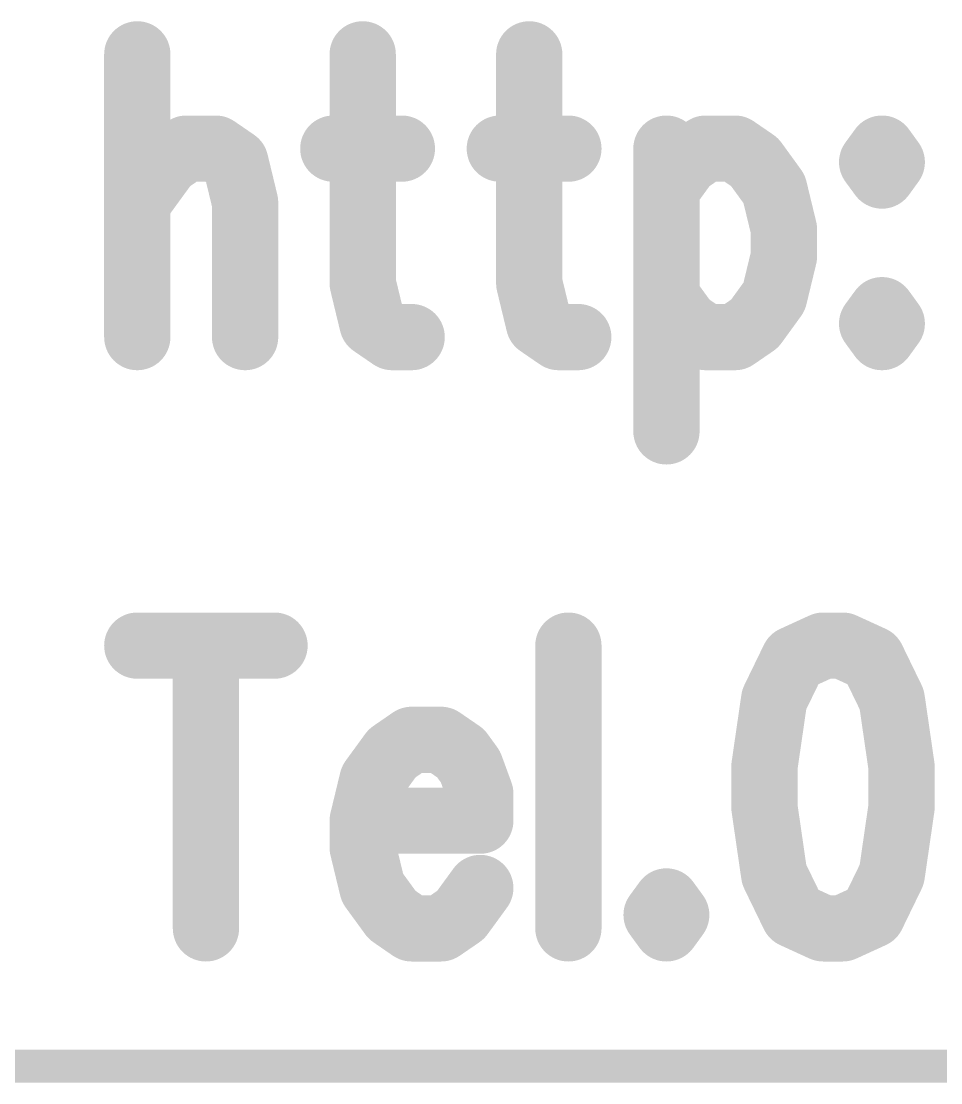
# Model space of a CAD drawing. Extents: x 98.7 to 156, y 84.7 to 176.7.
# Drawn here: x 141.25 to 144.023, y 84.65 to 87.853 of the extents above; entities that cross this region are included whole.
import ezdxf

# ---------------------------------------------------------------- set-up
doc = ezdxf.new("R2010")
doc.units = 0
doc.layers.get('0').update_dxf_attribs({"linetype": 'CONTINUOUS'})
doc.layers.add('MASK-TOP_PHO', color=3, linetype='CONTINUOUS')
doc.layers.add('SILK-TOP_PHO', color=14, linetype='CONTINUOUS')

# ---------------------------------------------------------------- blocks, each defined once
blk = doc.blocks.new('ROUND_6')
at = {"const_width": 0.099948}
blk.add_lwpolyline([(-0.049974, 0, 1), (0.049974, 0, 1)], format="xyb", close=True, dxfattribs=at)

msp = doc.modelspace()

# ---------------------------------------------------------------- linework, layer by layer
at = {"layer": 'MASK-TOP_PHO'}
for points, const_width in [([(141.59992, 87.75319), (141.59992, 86.900004)], 0.199898), ([(142.279624, 87.75319), (142.279624, 87.062564)], 0.199898), ([(142.781782, 87.75319), (142.781782, 87.062564)], 0.199898), ([(141.688566, 87.42807), (141.747748, 87.46871)], 0.199898), ([(141.747748, 87.46871), (141.836394, 87.46871)], 0.199898), ([(141.836394, 87.46871), (141.895576, 87.42807)], 0.199898), ([(142.190978, 87.46871), (142.397734, 87.46871)], 0.199898), ([(142.693136, 87.46871), (142.899892, 87.46871)], 0.199898), ([(143.195548, 87.46871), (143.195548, 86.615524)], 0.199898), ([(143.254476, 87.42807), (143.313658, 87.46871)], 0.199898), ([(143.313658, 87.46871), (143.402304, 87.46871)], 0.199898), ([(143.402304, 87.46871), (143.461486, 87.42807)], 0.199898), ([(143.845534, 87.46871), (143.815816, 87.42807)], 0.199898), ([(143.874998, 87.42807), (143.845534, 87.46871)], 0.199898), ([(141.59992, 87.30615), (141.688566, 87.42807)], 0.199898), ([(141.895576, 87.42807), (141.92504, 87.30615)], 0.199898), ([(143.195548, 87.34679), (143.254476, 87.42807)], 0.199898), ([(143.461486, 87.42807), (143.520414, 87.34679)], 0.199898), ([(143.815816, 87.42807), (143.845534, 87.38743)], 0.199898), ([(143.845534, 87.38743), (143.874998, 87.42807)], 0.199898), ([(143.520414, 87.34679), (143.549878, 87.225124)], 0.199898), ([(141.92504, 87.30615), (141.92504, 86.900004)], 0.199898), ([(143.549878, 87.225124), (143.549878, 87.143844)], 0.199898), ([(143.549878, 87.143844), (143.520414, 87.021924)], 0.199898), ([(142.279624, 87.062564), (142.309088, 86.940644)], 0.199898), ([(142.781782, 87.062564), (142.811246, 86.940644)], 0.199898), ([(143.254476, 86.940644), (143.195548, 87.021924)], 0.199898), ([(143.520414, 87.021924), (143.461486, 86.940644)], 0.199898), ([(143.845534, 86.981284), (143.815816, 86.940644)], 0.199898), ([(143.874998, 86.940644), (143.845534, 86.981284)], 0.199898), ([(142.309088, 86.940644), (142.36827, 86.900004)], 0.199898), ([(142.811246, 86.940644), (142.870428, 86.900004)], 0.199898), ([(143.313658, 86.900004), (143.254476, 86.940644)], 0.199898), ([(143.461486, 86.940644), (143.402304, 86.900004)], 0.199898), ([(143.815816, 86.940644), (143.845534, 86.900004)], 0.199898), ([(143.845534, 86.900004), (143.874998, 86.940644)], 0.199898), ([(142.36827, 86.900004), (142.427198, 86.900004)], 0.199898), ([(142.870428, 86.900004), (142.92961, 86.900004)], 0.199898), ([(143.402304, 86.900004), (143.313658, 86.900004)], 0.199898), ([(141.59992, 85.969094), (142.013686, 85.969094)], 0.199898), ([(141.80693, 85.969094), (141.80693, 85.115908)], 0.199898), ([(142.899892, 85.969094), (142.899892, 85.115908)], 0.199898), ([(143.668242, 85.969094), (143.579596, 85.928454)], 0.199898), ([(143.72717, 85.969094), (143.668242, 85.969094)], 0.199898), ([(143.815816, 85.928454), (143.72717, 85.969094)], 0.199898), ([(143.579596, 85.928454), (143.520414, 85.806534)], 0.199898), ([(143.874998, 85.806534), (143.815816, 85.928454)], 0.199898), ([(143.520414, 85.806534), (143.49095, 85.603588)], 0.199898), ([(143.904462, 85.603588), (143.874998, 85.806534)], 0.199898), ([(142.427198, 85.684868), (142.36827, 85.644228)], 0.199898), ([(142.515844, 85.684868), (142.427198, 85.684868)], 0.199898), ([(142.575026, 85.644228), (142.515844, 85.684868)], 0.199898), ([(142.36827, 85.644228), (142.309088, 85.562948)], 0.199898), ([(142.60449, 85.603588), (142.575026, 85.644228)], 0.199898), ([(142.634208, 85.522308), (142.60449, 85.603588)], 0.199898), ([(143.49095, 85.603588), (143.49095, 85.481668)], 0.199898), ([(143.904462, 85.481668), (143.904462, 85.603588)], 0.199898), ([(142.309088, 85.562948), (142.279624, 85.441028)], 0.199898), ([(142.634208, 85.441028), (142.634208, 85.522308)], 0.199898), ([(143.49095, 85.481668), (143.520414, 85.278468)], 0.199898), ([(143.874998, 85.278468), (143.904462, 85.481668)], 0.199898), ([(142.279624, 85.441028), (142.634208, 85.441028)], 0.199898), ([(142.279624, 85.441028), (142.279624, 85.359748)], 0.199898), ([(142.279624, 85.359748), (142.309088, 85.237828)], 0.199898), ([(143.520414, 85.278468), (143.579596, 85.156548)], 0.199898), ([(143.815816, 85.156548), (143.874998, 85.278468)], 0.199898), ([(142.309088, 85.237828), (142.36827, 85.156548)], 0.199898), ([(142.575026, 85.156548), (142.634208, 85.237828)], 0.199898), ([(143.195548, 85.197188), (143.16583, 85.156548)], 0.199898), ([(143.225012, 85.156548), (143.195548, 85.197188)], 0.199898), ([(142.36827, 85.156548), (142.427198, 85.115908)], 0.199898), ([(142.515844, 85.115908), (142.575026, 85.156548)], 0.199898), ([(143.16583, 85.156548), (143.195548, 85.115908)], 0.199898), ([(143.195548, 85.115908), (143.225012, 85.156548)], 0.199898), ([(143.579596, 85.156548), (143.668242, 85.115908)], 0.199898), ([(143.72717, 85.115908), (143.815816, 85.156548)], 0.199898), ([(142.427198, 85.115908), (142.515844, 85.115908)], 0.199898), ([(143.668242, 85.115908), (143.72717, 85.115908)], 0.199898), ([(100.65004, 84.70011), (155.24988, 84.70011)], 0.100076)]:
    msp.add_lwpolyline(points, dxfattribs=dict(at, const_width=const_width))
at = {"layer": 'SILK-TOP_PHO'}
for points, const_width in [([(141.59992, 87.75319), (141.59992, 86.900004)], 0.199898), ([(142.279624, 87.75319), (142.279624, 87.062564)], 0.199898), ([(142.781782, 87.75319), (142.781782, 87.062564)], 0.199898), ([(141.688566, 87.42807), (141.747748, 87.46871)], 0.199898), ([(141.747748, 87.46871), (141.836394, 87.46871)], 0.199898), ([(141.836394, 87.46871), (141.895576, 87.42807)], 0.199898), ([(142.190978, 87.46871), (142.397734, 87.46871)], 0.199898), ([(142.693136, 87.46871), (142.899892, 87.46871)], 0.199898), ([(143.195548, 87.46871), (143.195548, 86.615524)], 0.199898), ([(143.254476, 87.42807), (143.313658, 87.46871)], 0.199898), ([(143.313658, 87.46871), (143.402304, 87.46871)], 0.199898), ([(143.402304, 87.46871), (143.461486, 87.42807)], 0.199898), ([(143.845534, 87.46871), (143.815816, 87.42807)], 0.199898), ([(143.874998, 87.42807), (143.845534, 87.46871)], 0.199898), ([(141.59992, 87.30615), (141.688566, 87.42807)], 0.199898), ([(141.895576, 87.42807), (141.92504, 87.30615)], 0.199898), ([(143.195548, 87.34679), (143.254476, 87.42807)], 0.199898), ([(143.461486, 87.42807), (143.520414, 87.34679)], 0.199898), ([(143.815816, 87.42807), (143.845534, 87.38743)], 0.199898), ([(143.845534, 87.38743), (143.874998, 87.42807)], 0.199898), ([(143.520414, 87.34679), (143.549878, 87.225124)], 0.199898), ([(141.92504, 87.30615), (141.92504, 86.900004)], 0.199898), ([(143.549878, 87.225124), (143.549878, 87.143844)], 0.199898), ([(143.549878, 87.143844), (143.520414, 87.021924)], 0.199898), ([(142.279624, 87.062564), (142.309088, 86.940644)], 0.199898), ([(142.781782, 87.062564), (142.811246, 86.940644)], 0.199898), ([(143.254476, 86.940644), (143.195548, 87.021924)], 0.199898), ([(143.520414, 87.021924), (143.461486, 86.940644)], 0.199898), ([(143.845534, 86.981284), (143.815816, 86.940644)], 0.199898), ([(143.874998, 86.940644), (143.845534, 86.981284)], 0.199898), ([(142.309088, 86.940644), (142.36827, 86.900004)], 0.199898), ([(142.811246, 86.940644), (142.870428, 86.900004)], 0.199898), ([(143.313658, 86.900004), (143.254476, 86.940644)], 0.199898), ([(143.461486, 86.940644), (143.402304, 86.900004)], 0.199898), ([(143.815816, 86.940644), (143.845534, 86.900004)], 0.199898), ([(143.845534, 86.900004), (143.874998, 86.940644)], 0.199898), ([(142.36827, 86.900004), (142.427198, 86.900004)], 0.199898), ([(142.870428, 86.900004), (142.92961, 86.900004)], 0.199898), ([(143.402304, 86.900004), (143.313658, 86.900004)], 0.199898), ([(141.59992, 85.969094), (142.013686, 85.969094)], 0.199898), ([(141.80693, 85.969094), (141.80693, 85.115908)], 0.199898), ([(142.899892, 85.969094), (142.899892, 85.115908)], 0.199898), ([(143.668242, 85.969094), (143.579596, 85.928454)], 0.199898), ([(143.72717, 85.969094), (143.668242, 85.969094)], 0.199898), ([(143.815816, 85.928454), (143.72717, 85.969094)], 0.199898), ([(143.579596, 85.928454), (143.520414, 85.806534)], 0.199898), ([(143.874998, 85.806534), (143.815816, 85.928454)], 0.199898), ([(143.520414, 85.806534), (143.49095, 85.603588)], 0.199898), ([(143.904462, 85.603588), (143.874998, 85.806534)], 0.199898), ([(142.427198, 85.684868), (142.36827, 85.644228)], 0.199898), ([(142.515844, 85.684868), (142.427198, 85.684868)], 0.199898), ([(142.575026, 85.644228), (142.515844, 85.684868)], 0.199898), ([(142.36827, 85.644228), (142.309088, 85.562948)], 0.199898), ([(142.60449, 85.603588), (142.575026, 85.644228)], 0.199898), ([(142.634208, 85.522308), (142.60449, 85.603588)], 0.199898), ([(143.49095, 85.603588), (143.49095, 85.481668)], 0.199898), ([(143.904462, 85.481668), (143.904462, 85.603588)], 0.199898), ([(142.309088, 85.562948), (142.279624, 85.441028)], 0.199898), ([(142.634208, 85.441028), (142.634208, 85.522308)], 0.199898), ([(143.49095, 85.481668), (143.520414, 85.278468)], 0.199898), ([(143.874998, 85.278468), (143.904462, 85.481668)], 0.199898), ([(142.279624, 85.441028), (142.634208, 85.441028)], 0.199898), ([(142.279624, 85.441028), (142.279624, 85.359748)], 0.199898), ([(142.279624, 85.359748), (142.309088, 85.237828)], 0.199898), ([(143.520414, 85.278468), (143.579596, 85.156548)], 0.199898), ([(143.815816, 85.156548), (143.874998, 85.278468)], 0.199898), ([(142.309088, 85.237828), (142.36827, 85.156548)], 0.199898), ([(142.575026, 85.156548), (142.634208, 85.237828)], 0.199898), ([(143.195548, 85.197188), (143.16583, 85.156548)], 0.199898), ([(143.225012, 85.156548), (143.195548, 85.197188)], 0.199898), ([(142.36827, 85.156548), (142.427198, 85.115908)], 0.199898), ([(142.515844, 85.115908), (142.575026, 85.156548)], 0.199898), ([(143.16583, 85.156548), (143.195548, 85.115908)], 0.199898), ([(143.195548, 85.115908), (143.225012, 85.156548)], 0.199898), ([(143.579596, 85.156548), (143.668242, 85.115908)], 0.199898), ([(143.72717, 85.115908), (143.815816, 85.156548)], 0.199898), ([(142.427198, 85.115908), (142.515844, 85.115908)], 0.199898), ([(143.668242, 85.115908), (143.72717, 85.115908)], 0.199898), ([(100.65004, 84.70011), (155.24988, 84.70011)], 0.100076)]:
    msp.add_lwpolyline(points, dxfattribs=dict(at, const_width=const_width))

# ---------------------------------------------------------------- block references
at = {"layer": 'MASK-TOP_PHO'}
for p in [(141.59992, 87.75319), (142.279624, 87.75319), (142.781782, 87.75319), (141.747748, 87.46871), (141.836394, 87.46871), (142.190978, 87.46871), (142.397734, 87.46871), (142.693136, 87.46871), (142.899892, 87.46871), (143.195548, 87.46871), (143.313658, 87.46871), (143.402304, 87.46871), (143.845534, 87.46871), (143.845534, 87.46871), (141.688566, 87.42807), (141.895576, 87.42807), (143.254476, 87.42807), (143.461486, 87.42807), (143.815816, 87.42807), (143.874998, 87.42807), (143.845534, 87.38743), (143.195548, 87.34679), (143.520414, 87.34679), (141.59992, 87.30615), (141.92504, 87.30615), (143.549878, 87.225124), (143.549878, 87.143844), (142.279624, 87.062564), (142.781782, 87.062564), (143.195548, 87.021924), (143.520414, 87.021924), (143.845534, 86.981284), (143.845534, 86.981284), (142.309088, 86.940644), (142.811246, 86.940644), (143.254476, 86.940644), (143.461486, 86.940644), (143.815816, 86.940644), (143.874998, 86.940644), (141.59992, 86.900004), (141.92504, 86.900004), (142.36827, 86.900004), (142.427198, 86.900004), (142.870428, 86.900004), (142.92961, 86.900004), (143.313658, 86.900004), (143.402304, 86.900004), (143.845534, 86.900004), (143.195548, 86.615524), (141.59992, 85.969094), (141.80693, 85.969094), (142.013686, 85.969094), (142.899892, 85.969094), (143.668242, 85.969094), (143.668242, 85.969094), (143.72717, 85.969094), (143.579596, 85.928454), (143.815816, 85.928454), (143.520414, 85.806534), (143.874998, 85.806534), (142.427198, 85.684868), (142.515844, 85.684868), (142.36827, 85.644228), (142.575026, 85.644228), (142.60449, 85.603588), (143.49095, 85.603588), (143.904462, 85.603588), (142.309088, 85.562948), (142.634208, 85.522308), (143.49095, 85.481668), (143.904462, 85.481668), (142.279624, 85.441028), (142.279624, 85.441028), (142.634208, 85.441028), (142.279624, 85.359748), (143.520414, 85.278468), (143.874998, 85.278468), (142.309088, 85.237828), (142.634208, 85.237828), (143.195548, 85.197188), (143.195548, 85.197188), (142.36827, 85.156548), (142.575026, 85.156548), (143.16583, 85.156548), (143.225012, 85.156548), (143.579596, 85.156548), (143.815816, 85.156548), (141.80693, 85.115908), (142.427198, 85.115908), (142.515844, 85.115908), (142.899892, 85.115908), (143.195548, 85.115908), (143.668242, 85.115908), (143.72717, 85.115908)]:
    msp.add_blockref('ROUND_6', p, dxfattribs=at)
at = {"layer": 'SILK-TOP_PHO'}
for p in [(141.59992, 87.75319), (142.279624, 87.75319), (142.781782, 87.75319), (141.747748, 87.46871), (141.836394, 87.46871), (142.190978, 87.46871), (142.397734, 87.46871), (142.693136, 87.46871), (142.899892, 87.46871), (143.195548, 87.46871), (143.313658, 87.46871), (143.402304, 87.46871), (143.845534, 87.46871), (143.845534, 87.46871), (141.688566, 87.42807), (141.895576, 87.42807), (143.254476, 87.42807), (143.461486, 87.42807), (143.815816, 87.42807), (143.874998, 87.42807), (143.845534, 87.38743), (143.195548, 87.34679), (143.520414, 87.34679), (141.59992, 87.30615), (141.92504, 87.30615), (143.549878, 87.225124), (143.549878, 87.143844), (142.279624, 87.062564), (142.781782, 87.062564), (143.195548, 87.021924), (143.520414, 87.021924), (143.845534, 86.981284), (143.845534, 86.981284), (142.309088, 86.940644), (142.811246, 86.940644), (143.254476, 86.940644), (143.461486, 86.940644), (143.815816, 86.940644), (143.874998, 86.940644), (141.59992, 86.900004), (141.92504, 86.900004), (142.36827, 86.900004), (142.427198, 86.900004), (142.870428, 86.900004), (142.92961, 86.900004), (143.313658, 86.900004), (143.402304, 86.900004), (143.845534, 86.900004), (143.195548, 86.615524), (141.59992, 85.969094), (141.80693, 85.969094), (142.013686, 85.969094), (142.899892, 85.969094), (143.668242, 85.969094), (143.668242, 85.969094), (143.72717, 85.969094), (143.579596, 85.928454), (143.815816, 85.928454), (143.520414, 85.806534), (143.874998, 85.806534), (142.427198, 85.684868), (142.515844, 85.684868), (142.36827, 85.644228), (142.575026, 85.644228), (142.60449, 85.603588), (143.49095, 85.603588), (143.904462, 85.603588), (142.309088, 85.562948), (142.634208, 85.522308), (143.49095, 85.481668), (143.904462, 85.481668), (142.279624, 85.441028), (142.279624, 85.441028), (142.634208, 85.441028), (142.279624, 85.359748), (143.520414, 85.278468), (143.874998, 85.278468), (142.309088, 85.237828), (142.634208, 85.237828), (143.195548, 85.197188), (143.195548, 85.197188), (142.36827, 85.156548), (142.575026, 85.156548), (143.16583, 85.156548), (143.225012, 85.156548), (143.579596, 85.156548), (143.815816, 85.156548), (141.80693, 85.115908), (142.427198, 85.115908), (142.515844, 85.115908), (142.899892, 85.115908), (143.195548, 85.115908), (143.668242, 85.115908), (143.72717, 85.115908)]:
    msp.add_blockref('ROUND_6', p, dxfattribs=at)

doc.saveas('drawing.dxf')
